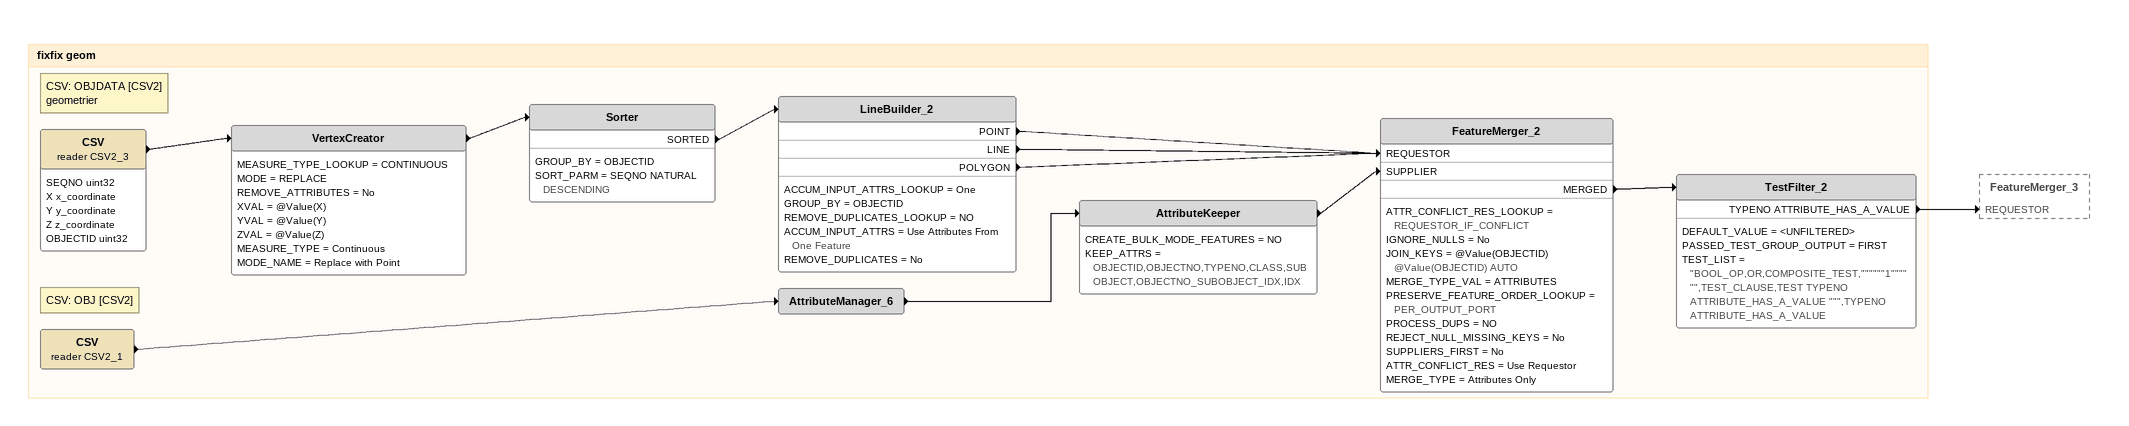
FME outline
Bookmark: fixfix geom
Note: CSV: OBJDATA [CSV2] / geometrier
CSV (reader CSV2_3)
    attributes: SEQNO uint32, X x_coordinate, Y y_coordinate, Z z_coordinate, OBJECTID uint32
    -> VertexCreator
VertexCreator
    MEASURE_TYPE_LOOKUP = CONTINUOUS
    MODE = REPLACE
    REMOVE_ATTRIBUTES = No
    XVAL = @Value(X)
    YVAL = @Value(Y)
    ZVAL = @Value(Z)
    MEASURE_TYPE = Continuous
    MODE_NAME = Replace with Point
    -> Sorter
Sorter
    GROUP_BY = OBJECTID
    SORT_PARM = SEQNO NATURAL DESCENDING
    SORTED -> LineBuilder_2
LineBuilder_2
    ACCUM_INPUT_ATTRS_LOOKUP = One
    GROUP_BY = OBJECTID
    REMOVE_DUPLICATES_LOOKUP = NO
    ACCUM_INPUT_ATTRS = Use Attributes From One Feature
    REMOVE_DUPLICATES = No
    POINT -> FeatureMerger_2 [REQUESTOR]
    LINE -> FeatureMerger_2 [REQUESTOR]
    POLYGON -> FeatureMerger_2 [REQUESTOR]
Note: CSV: OBJ [CSV2]
CSV (reader CSV2_1)
    -> AttributeManager_6
AttributeManager_6
    -> AttributeKeeper
AttributeKeeper
    CREATE_BULK_MODE_FEATURES = NO
    KEEP_ATTRS = OBJECTID,OBJECTNO,TYPENO,CLASS,SUBOBJECT,OBJECTNO_SUBOBJECT_IDX,IDX
    -> FeatureMerger_2 [SUPPLIER]
FeatureMerger_2
    ATTR_CONFLICT_RES_LOOKUP = REQUESTOR_IF_CONFLICT
    IGNORE_NULLS = No
    JOIN_KEYS = @Value(OBJECTID) @Value(OBJECTID) AUTO
    MERGE_TYPE_VAL = ATTRIBUTES
    PRESERVE_FEATURE_ORDER_LOOKUP = PER_OUTPUT_PORT
    PROCESS_DUPS = NO
    REJECT_NULL_MISSING_KEYS = No
    SUPPLIERS_FIRST = No
    ATTR_CONFLICT_RES = Use Requestor
    MERGE_TYPE = Attributes Only
    MERGED -> TestFilter_2
TestFilter_2
    DEFAULT_VALUE = <UNFILTERED>
    PASSED_TEST_GROUP_OUTPUT = FIRST
    TEST_LIST = "BOOL_OP,OR,COMPOSITE_TEST,""""""1"""""",TEST_CLAUSE,TEST TYPENO ATTRIBUTE_HAS_A_VALUE """,TYPENO ATTRIBUTE_HAS_A_VALUE
    TYPENO ATTRIBUTE_HAS_A_VALUE -> FeatureMerger_3 [REQUESTOR]
